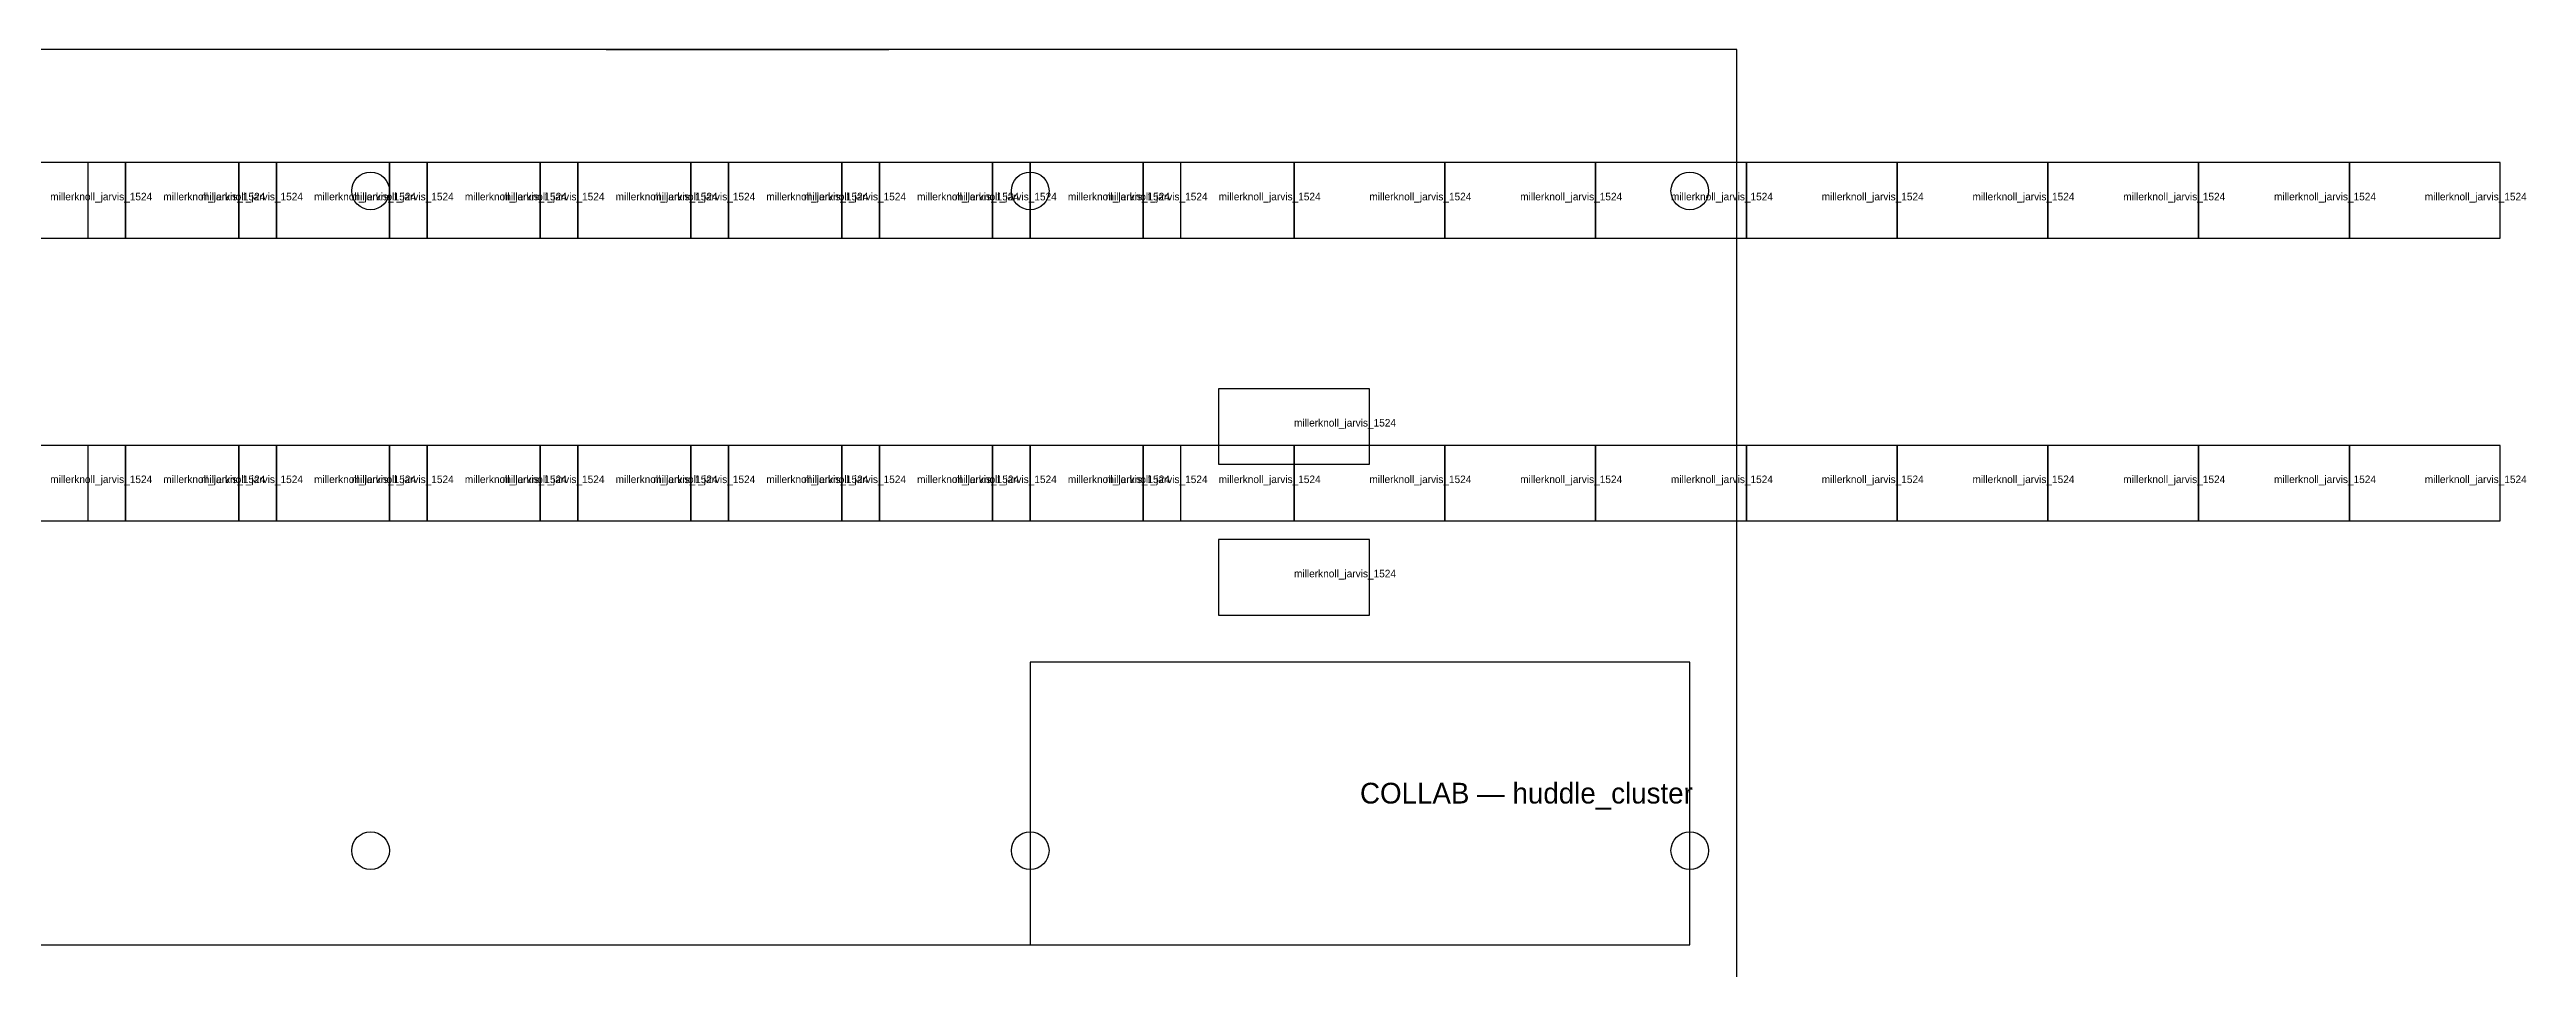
# Model space of a CAD drawing. Header units: metres. Extents: x 0 to 84100, y 0 to 59400.
# Drawn here: x 42093 to 68379, y 30250 to 40000 of the extents above; entities that cross this region are included whole.
import ezdxf

# ---------------------------------------------------------------- set-up
doc = ezdxf.new("R2010")
doc.units = ezdxf.units.M
for name, color, linetype in [('AGENCEMENT', 7, 'Continuous'), ('CIRCULATIONS', 8, 'Continuous'), ('CLOISONS', 1, 'Continuous'), ('MOBILIER', 5, 'Continuous')]:
    doc.layers.add(name, color=color, linetype=linetype)

msp = doc.modelspace()

# ---------------------------------------------------------------- linework, layer by layer
at = {"layer": 'AGENCEMENT'}
msp.add_line((48000, 40000), (51000, 40000), dxfattribs=at)
msp.add_lwpolyline([(0, 0), (60000, 0), (60000, 40000), (0, 40000)], close=True, dxfattribs=at)
for centre in [(45500, 38500), (52500, 38500), (59500, 38500), (45500, 31500), (52500, 31500), (59500, 31500)]:
    msp.add_circle(centre, 200, dxfattribs=at)
at = {"layer": 'CIRCULATIONS'}
msp.add_lwpolyline([(52500, 30500), (59500, 30500), (59500, 33500), (52500, 33500)], close=True, dxfattribs=at)
at = {"layer": 'CLOISONS'}
msp.add_line((42000, 30500), (59500, 30500), dxfattribs=at)
at = {"layer": 'MOBILIER'}
for points in [[(41300, 38000), (42900, 38000), (42900, 38800), (41300, 38800)], [(42500, 38000), (44100, 38000), (44100, 38800), (42500, 38800)], [(42900, 38000), (44500, 38000), (44500, 38800), (42900, 38800)], [(44100, 38000), (45700, 38000), (45700, 38800), (44100, 38800)], [(44500, 38000), (46100, 38000), (46100, 38800), (44500, 38800)], [(45700, 38000), (47300, 38000), (47300, 38800), (45700, 38800)], [(46100, 38000), (47700, 38000), (47700, 38800), (46100, 38800)], [(47300, 38000), (48900, 38000), (48900, 38800), (47300, 38800)], [(47700, 38000), (49300, 38000), (49300, 38800), (47700, 38800)], [(48900, 38000), (50500, 38000), (50500, 38800), (48900, 38800)], [(49300, 38000), (50900, 38000), (50900, 38800), (49300, 38800)], [(50500, 38000), (52100, 38000), (52100, 38800), (50500, 38800)], [(50900, 38000), (52500, 38000), (52500, 38800), (50900, 38800)], [(52100, 38000), (53700, 38000), (53700, 38800), (52100, 38800)], [(52500, 38000), (54100, 38000), (54100, 38800), (52500, 38800)], [(53700, 38000), (55300, 38000), (55300, 38800), (53700, 38800)], [(55300, 38000), (56900, 38000), (56900, 38800), (55300, 38800)], [(56900, 38000), (58500, 38000), (58500, 38800), (56900, 38800)], [(58500, 38000), (60100, 38000), (60100, 38800), (58500, 38800)], [(60100, 38000), (61700, 38000), (61700, 38800), (60100, 38800)], [(61700, 38000), (63300, 38000), (63300, 38800), (61700, 38800)], [(63300, 38000), (64900, 38000), (64900, 38800), (63300, 38800)], [(64900, 38000), (66500, 38000), (66500, 38800), (64900, 38800)], [(66500, 38000), (68100, 38000), (68100, 38800), (66500, 38800)], [(54500, 35600), (56100, 35600), (56100, 36400), (54500, 36400)], [(41300, 35000), (42900, 35000), (42900, 35800), (41300, 35800)], [(42500, 35000), (44100, 35000), (44100, 35800), (42500, 35800)], [(42900, 35000), (44500, 35000), (44500, 35800), (42900, 35800)], [(44100, 35000), (45700, 35000), (45700, 35800), (44100, 35800)], [(44500, 35000), (46100, 35000), (46100, 35800), (44500, 35800)], [(45700, 35000), (47300, 35000), (47300, 35800), (45700, 35800)], [(46100, 35000), (47700, 35000), (47700, 35800), (46100, 35800)], [(47300, 35000), (48900, 35000), (48900, 35800), (47300, 35800)], [(47700, 35000), (49300, 35000), (49300, 35800), (47700, 35800)], [(48900, 35000), (50500, 35000), (50500, 35800), (48900, 35800)], [(49300, 35000), (50900, 35000), (50900, 35800), (49300, 35800)], [(50500, 35000), (52100, 35000), (52100, 35800), (50500, 35800)], [(50900, 35000), (52500, 35000), (52500, 35800), (50900, 35800)], [(52100, 35000), (53700, 35000), (53700, 35800), (52100, 35800)], [(52500, 35000), (54100, 35000), (54100, 35800), (52500, 35800)], [(53700, 35000), (55300, 35000), (55300, 35800), (53700, 35800)], [(55300, 35000), (56900, 35000), (56900, 35800), (55300, 35800)], [(56900, 35000), (58500, 35000), (58500, 35800), (56900, 35800)], [(58500, 35000), (60100, 35000), (60100, 35800), (58500, 35800)], [(60100, 35000), (61700, 35000), (61700, 35800), (60100, 35800)], [(61700, 35000), (63300, 35000), (63300, 35800), (61700, 35800)], [(63300, 35000), (64900, 35000), (64900, 35800), (63300, 35800)], [(64900, 35000), (66500, 35000), (66500, 35800), (64900, 35800)], [(66500, 35000), (68100, 35000), (68100, 35800), (66500, 35800)], [(54500, 34000), (56100, 34000), (56100, 34800), (54500, 34800)]]:
    msp.add_lwpolyline(points, close=True, dxfattribs=at)

# ---------------------------------------------------------------- texts
at = {"layer": 'CIRCULATIONS'}
msp.add_text('COLLAB — huddle_cluster', height=220, dxfattribs=at).set_placement((56000, 32000))
at = {"layer": 'MOBILIER'}
for p in [(42100, 38400), (43300, 38400), (43700, 38400), (44900, 38400), (45300, 38400), (46500, 38400), (46900, 38400), (48100, 38400), (48500, 38400), (49700, 38400), (50100, 38400), (51300, 38400), (51700, 38400), (52900, 38400), (53300, 38400), (54500, 38400), (56100, 38400), (57700, 38400), (59300, 38400), (60900, 38400), (62500, 38400), (64100, 38400), (65700, 38400), (67300, 38400), (55300, 36000), (42100, 35400), (43300, 35400), (43700, 35400), (44900, 35400), (45300, 35400), (46500, 35400), (46900, 35400), (48100, 35400), (48500, 35400), (49700, 35400), (50100, 35400), (51300, 35400), (51700, 35400), (52900, 35400), (53300, 35400), (54500, 35400), (56100, 35400), (57700, 35400), (59300, 35400), (60900, 35400), (62500, 35400), (64100, 35400), (65700, 35400), (67300, 35400), (55300, 34400)]:
    msp.add_text('millerknoll_jarvis_1524', height=80, dxfattribs=at).set_placement(p)

doc.saveas('drawing.dxf')
